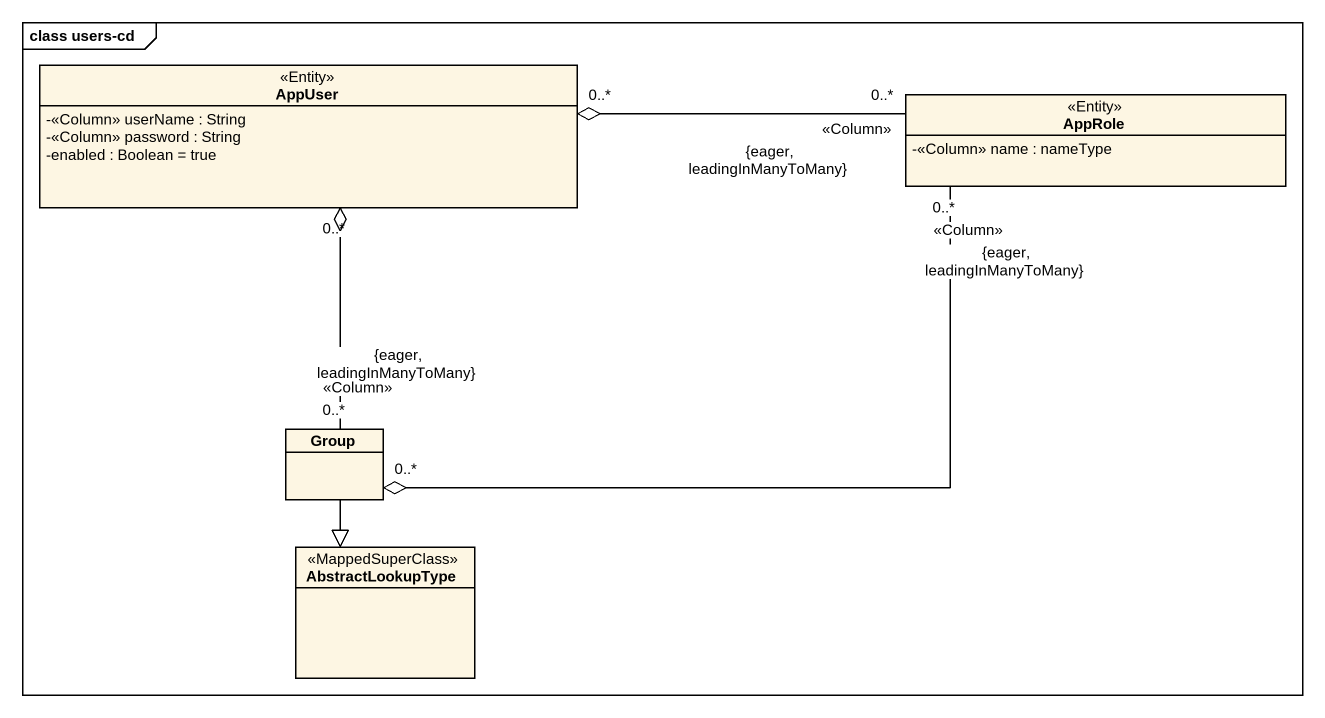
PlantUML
@startuml
mainframe class users-cd
hide circle
hide empty members
skinparam classAttributeIconSize 0
class AppUser <<Entity>> {
  -<<Column>> userName : String
  -<<Column>> password : String
  -enabled : Boolean = true
}
class AppRole <<Entity>> {
  -<<Column>> name : nameType
}
class "Group" as Group_
class AbstractLookupType <<MappedSuperClass>>
AppUser "0..*" o-right- "0..*\n<<Column>>\n{eager, leadingInManyToMany}" AppRole
AppUser "0..*" o-- "0..*\n<<Column>>\n{eager, leadingInManyToMany}" Group_
Group_ "0..*" o-right- "0..*\n<<Column>>\n{eager, leadingInManyToMany}" AppRole
Group_ --|> AbstractLookupType
@enduml
